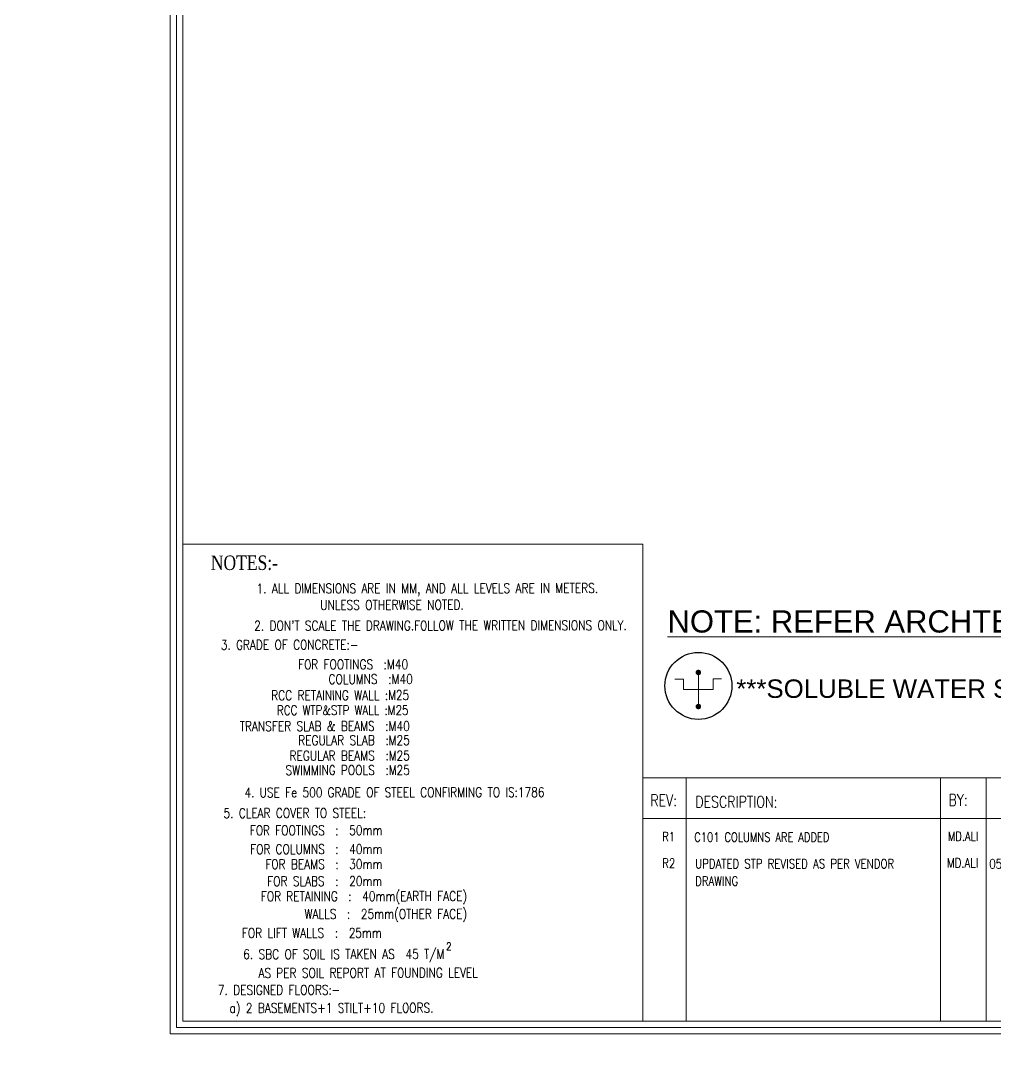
# Model space of a CAD drawing. Header units: millimetres. Extents: x -586673698 to -573385747, y -389867798 to -389752240.
# Drawn here: x -586587279 to -586571900, y -389867216 to -389850876 of the extents above; entities that cross this region are included whole.
import ezdxf
from ezdxf.enums import TextEntityAlignment as Align

# ---------------------------------------------------------------- set-up
doc = ezdxf.new("R2010")
doc.units = ezdxf.units.MM
doc.header["$LTSCALE"] = 100
for name, color, linetype, lineweight in [('COLN', 1, 'Continuous', 20), ('REIN', 1, 'Continuous', 20), ('TBLK FRAME', 6, 'Continuous', 20), ('TBLK_LINE', 141, 'Continuous', 30)]:
    doc.layers.add(name, color=color, linetype=linetype, lineweight=lineweight)
for name, color, linetype in [('Layer1', 7, 'Continuous'), ('MAN', 7, 'Continuous'), ('TBLK_NOTE', 4, 'Continuous'), ('text', 7, 'Continuous')]:
    doc.layers.add(name, color=color, linetype=linetype)
doc.styles.add('ARIEL', font='arial.ttf')
doc.styles.add('HEAD', font='times.ttf', dxfattribs={"width": 0.9})
doc.styles.add('simplex-0.8', font='simplex.shx', dxfattribs={"width": 0.8})

# ---------------------------------------------------------------- blocks, each defined once
blk = doc.blocks.new('R5T')
at = {"layer": 'REIN', "color": 4, "lineweight": 20}
for p, q in [((3073133, -1156537), (3073161, -1156537)), ((3073161, -1156570.3), (3073161, -1156537)), ((3073208.5, -1156624.9), (3073208.5, -1156515.7)), ((3073283, -1156536.5), (3073256.1, -1156536.5)), ((3073256.1, -1156536.5), (3073256.1, -1156570.3)), ((3073256.1, -1156570.3), (3073161, -1156570.3))]:
    blk.add_line(p, q, dxfattribs=at)
at = {"layer": 'REIN', "color": 4, "linetype": 'Continuous', "lineweight": 20, "const_width": 8.82}
for points in [[(3073204.1, -1156515.7, 1), (3073212.9, -1156515.7, 1)], [(3073204.1, -1156624.9, 1), (3073212.9, -1156624.9, 1)]]:
    blk.add_lwpolyline(points, format="xyb", close=True, dxfattribs=at)

msp = doc.modelspace()

# ---------------------------------------------------------------- linework, layer by layer
at = {"layer": 'COLN', "extrusion": (-3.18742e-09, -1.95721e-12, 1), "elevation": -1269.2}
msp.add_lwpolyline([(-586584721.9, -389859134.6), (-586577462.9, -389859134.6), (-586577462.9, -389866660.4), (-586584721.9, -389866660.4)], close=True, dxfattribs=at)
at = {"layer": 'Layer1', "color": 13}
msp.add_circle((-586576584.6, -389861371, -1266), 528.6, dxfattribs=at)
at = {"layer": 'TBLK FRAME', "lineweight": 20}
msp.add_line((-586577462.9, -389862822.2, -1271), (-586539316.5, -389862822.2, -1271), dxfattribs=at)
msp.add_line((-586577462.9, -389862822.2, -1271), (-586539316.5, -389862822.2, -1271), dxfattribs=at)
at = {"layer": 'TBLK FRAME', "lineweight": 20, "elevation": -1271}
for points in [[(-586584922, -389834537), (-586584922, -389866860.5), (-586539212.1, -389866860.5), (-586539212.1, -389834537)], [(-586584822, -389834637.1), (-586584822, -389866760.4), (-586539312.2, -389866760.4), (-586539312.2, -389834637.1)], [(-586584721.9, -389834737.2), (-586584721.9, -389866660.4), (-586539412.2, -389866660.4), (-586539412.2, -389834737.2)]]:
    msp.add_lwpolyline(points, close=True, dxfattribs=at)
at = {"layer": 'TBLK_LINE', "lineweight": 20}
for p, q in [((-586577462.9, -389862813.3, -1271), (-586577462.9, -389866651.5, -1271)), ((-586577462.9, -389862813.3, -1271), (-586577462.9, -389866651.5, -1271)), ((-586576775.3, -389866660.4, -1271), (-586576775.3, -389862822.2, -1271)), ((-586572763.3, -389866660.4, -1271), (-586572763.3, -389862822.2, -1271)), ((-586572045.6, -389866660.4, -1271), (-586572045.6, -389862822.2, -1271)), ((-586577462.9, -389863464.8, -1271), (-586547385.5, -389863464.8, -1271)), ((-586577462.9, -389863464.8, -1271), (-586547385.5, -389863464.8, -1271))]:
    msp.add_line(p, q, dxfattribs=at)

# ---------------------------------------------------------------- block references
at = {"layer": 'text', "color": 7, "xscale": 4.92266240700472, "yscale": 4.92266240700472, "zscale": 4.92266240700472}
msp.add_blockref('R5T', (-601704953.2, -384168023.4, -1271), dxfattribs=at)

# ---------------------------------------------------------------- texts
at = {"layer": 'MAN', "color": 2, "lineweight": 15, "style": 'ARIEL'}
msp.add_text('%%UNOTE: REFER ARCHTECTURAL DWG FOR LEVELS', height=350, dxfattribs=at).set_placement((-586577071.6, -389860529.8, -1271))
at = {"layer": 'MAN', "color": 2, "lineweight": 15, "insert": (-586575986.4, -389861269.4, -1267), "char_height": 291.6, "attachment_point": 1, "style": 'ARIEL'}
msp.add_mtext('***SOLUBLE WATER STOPPER @ EVERY 1500MM INTERVALS***', dxfattribs=at)
at = {"layer": 'TBLK_NOTE', "style": 'simplex-0.8', "width": 0.8}
for s, height, p in [('REV:', 180.94, (-586577342.2, -389863268.7, -1271)), ('REV:', 180.94, (-586577342.2, -389863268.7, -1271)), ('BY:', 180.94, (-586572636.6, -389863262.1, -1271)), ('DESCRIPTION:', 180.944, (-586576632.5, -389863291.1, -1271)), ('R1', 142.9, (-586577154.4, -389863821.4, -1419.8)), ('R1', 142.9, (-586577154.4, -389863821.4, -1419.8)), ('C101 COLUMNS ARE ADDED', 142.905, (-586576648.9, -389863830.1, -1419.8)), ('MD.ALI', 142.9, (-586572647.1, -389863815.7, -1419.8)), ('R2', 147.05, (-586577156.3, -389864242, -1424.1)), ('UPDATED STP REVISED AS PER VENDOR', 147.05, (-586576636.1, -389864251, -1424.1)), ('MD.ALI', 147.05, (-586572661.7, -389864236.1, -1424.1)), ('05-12-2023', 147.05, (-586571995.1, -389864252.1, -1424.1)), ('DRAWING', 147.05, (-586576636.1, -389864524.9, -1424.1))]:
    msp.add_text(s, height=height, dxfattribs=at).set_placement(p)
at = {"layer": 'text', "width": 0.8}
for s, height, style, p in [('NOTES:-', 228.92, 'HEAD', (-586583218.1, -389859610.9, -1266.2)), ('1. ALL DIMENSIONS ARE IN MM, AND ALL LEVELS ARE IN METERS.', 152.611, 'simplex-0.8', (-586578167, -389859950.6, -1269.1)), ('UNLESS OTHERWISE NOTED.', 152.611, 'simplex-0.8', (-586580288, -389860214.2, -1269.1)), ("2. DON'T SCALE THE DRAWING.FOLLOW THE WRITTEN DIMENSIONS ONLY.", 152.611, 'simplex-0.8', (-586577712.2, -389860537.2, -1269.1)), ('3. GRADE OF CONCRETE:-', 152.611, 'simplex-0.8', (-586581950, -389860843.7, -1269.1)), ('4. USE Fe 500 GRADE OF STEEL CONFIRMING TO IS:1786', 152.611, 'simplex-0.8', (-586579013.1, -389863170.7, -1269.1)), ('5. CLEAR COVER TO STEEL:', 152.611, 'simplex-0.8', (-586581828.4, -389863499.5, -1269.1)), ('FOR FOOTINGS  :  50mm', 152.611, 'simplex-0.8', (-586581571.3, -389863771.2, -1269.1)), ('FOR COLUMNS  :  40mm', 152.611, 'simplex-0.8', (-586581570.9, -389864068.2, -1269.1)), ('FOR BEAMS  :  30mm', 152.611, 'simplex-0.8', (-586581570.6, -389864305.8, -1269.1)), ('FOR SLABS  :  20mm', 152.611, 'simplex-0.8', (-586581572.4, -389864573.7, -1269.1)), ('FOR RETAINING  :  40mm(EARTH FACE)', 152.611, 'simplex-0.8', (-586580235.7, -389864810.2, -1269.1)), ('WALLS  :  25mm(OTHER FACE)', 152.611, 'simplex-0.8', (-586580235.4, -389865090, -1269.1)), ('FOR LIFT WALLS  :  25mm', 152.611, 'simplex-0.8', (-586581579.5, -389865390.3, -1269.1)), ('6. SBC OF SOIL IS TAKEN AS  45 T/M', 152.611, 'simplex-0.8', (-586580589.8, -389865724.4, -1269.1)), ('2', 122.1, 'simplex-0.8', (-586580481, -389865580.4, -1269.1)), ('AS PER SOIL REPORT AT FOUNDING LEVEL', 152.611, 'simplex-0.8', (-586580063.5, -389866018.9, -1269.1)), ('7. DESIGNED FLOORS:-', 152.611, 'simplex-0.8', (-586582235.4, -389866289.6, -1269.1)), ('a) 2 BASEMENTS+1 STILT+10 FLOORS. ', 152.611, 'simplex-0.8', (-586580680.6, -389866572.6, -1269.1))]:
    msp.add_text(s, height=height, rotation=0.07036, dxfattribs=dict(at, style=style)).set_placement(p, align=Align.BOTTOM_RIGHT)
at = {"layer": 'text', "color": 6, "style": 'simplex-0.8', "width": 0.8}
for s, height, p in [('FOR FOOTINGS  :M40', 152.611, (-586581164.6, -389861153.8, -1269.1)), ('COLUMNS  :M40 ', 152.611, (-586581008.8, -389861386.4, -1269.1)), ('RCC RETAINING WALL :M25', 152.611, (-586581147, -389861639.5, -1269.1)), ('RCC WTP&STP WALL :M25', 149.507, (-586581159.5, -389861873.7)), ('TRANSFER SLAB & BEAMS  :M40', 152.611, (-586581138.6, -389862127.2, -1269.1)), ('REGULAR SLAB  :M25', 152.611, (-586581137.2, -389862350.5, -1269.1)), ('REGULAR BEAMS  :M25', 152.611, (-586581136.9, -389862592.7, -1269.1)), ('SWIMMING POOLS  :M25', 152.611, (-586581136.6, -389862821.6, -1269.1))]:
    msp.add_text(s, height=height, rotation=0.07036, dxfattribs=at).set_placement(p, align=Align.BOTTOM_RIGHT)

doc.saveas('drawing.dxf')
